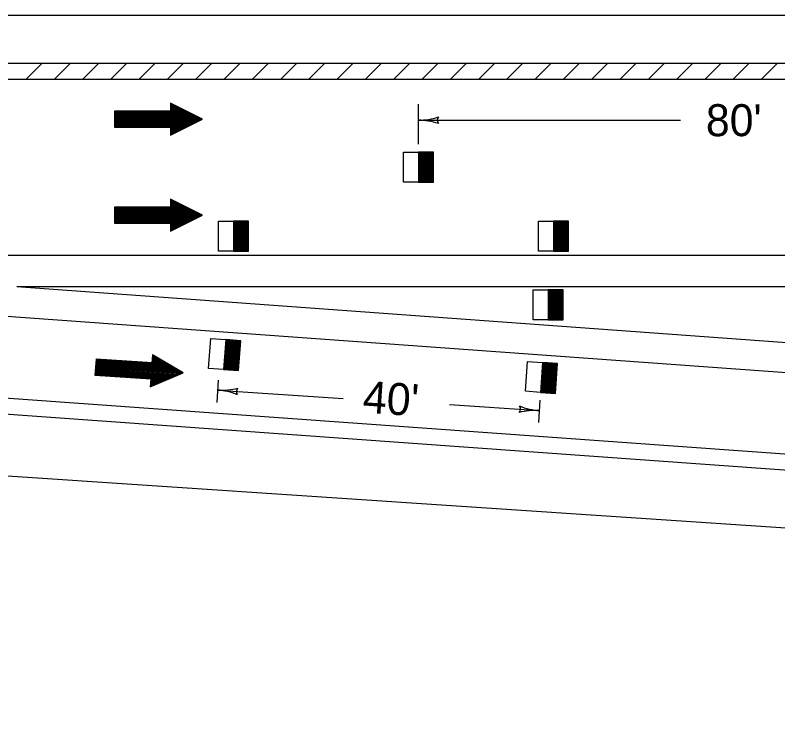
# Model space of a CAD drawing. Extents: x 1007 to 1035.5, y 1000.5 to 1021.5.
# Drawn here: x 1010.731 to 1015.496, y 1011.924 to 1016.416 of the extents above; entities that cross this region are included whole.
import ezdxf

# ---------------------------------------------------------------- set-up
doc = ezdxf.new("R2010")
doc.units = 0
doc.layers.add('Level 1', color=7, linetype='Continuous')

msp = doc.modelspace()

# ---------------------------------------------------------------- linework, layer by layer
at = {"layer": 'Level 1'}
for p, q in [((1007.5, 1016.416), (1035, 1016.416)), ((1010.7986, 1016.016), (1010.8986, 1016.116)), ((1010.9753, 1016.016), (1011.0753, 1016.116)), ((1011.1521, 1016.016), (1011.2521, 1016.116)), ((1011.3289, 1016.016), (1011.4289, 1016.116)), ((1011.5057, 1016.016), (1011.6057, 1016.116)), ((1011.6824, 1016.016), (1011.7824, 1016.116)), ((1011.8593, 1016.016), (1011.9593, 1016.116)), ((1012.036, 1016.016), (1012.136, 1016.116)), ((1012.2128, 1016.016), (1012.3128, 1016.116)), ((1012.3896, 1016.016), (1012.4896, 1016.116)), ((1012.5663, 1016.016), (1012.6663, 1016.116)), ((1012.7431, 1016.016), (1012.8431, 1016.116)), ((1012.9199, 1016.016), (1013.0199, 1016.116)), ((1013.0967, 1016.016), (1013.1967, 1016.116)), ((1013.2734, 1016.016), (1013.3734, 1016.116)), ((1013.4503, 1016.016), (1013.5503, 1016.116)), ((1013.627, 1016.016), (1013.727, 1016.116)), ((1013.8038, 1016.016), (1013.9038, 1016.116)), ((1013.9806, 1016.016), (1014.0806, 1016.116)), ((1014.1573, 1016.016), (1014.2573, 1016.116)), ((1014.3341, 1016.016), (1014.4341, 1016.116)), ((1014.5109, 1016.016), (1014.6109, 1016.116)), ((1014.6877, 1016.016), (1014.7877, 1016.116)), ((1014.8644, 1016.016), (1014.9644, 1016.116)), ((1015.0413, 1016.016), (1015.1413, 1016.116)), ((1015.218, 1016.016), (1015.318, 1016.116)), ((1015.3948, 1016.016), (1015.4948, 1016.116)), ((1013.25, 1015.7598), (1014.8889, 1015.7598)), ((1013.1563, 1015.3723), (1013.1563, 1015.5598)), ((1013.1563, 1015.5598), (1013.25, 1015.5598)), ((1013.3438, 1015.5598), (1013.25, 1015.5598)), ((1013.25, 1015.5598), (1013.25, 1015.3723)), ((1013.255, 1015.5598), (1013.255, 1015.3723)), ((1013.26, 1015.5598), (1013.26, 1015.3723)), ((1013.265, 1015.5598), (1013.265, 1015.3723)), ((1013.27, 1015.5598), (1013.27, 1015.3723)), ((1013.275, 1015.5598), (1013.275, 1015.3723)), ((1013.28, 1015.5598), (1013.28, 1015.3723)), ((1013.285, 1015.5598), (1013.285, 1015.3723)), ((1013.29, 1015.5598), (1013.29, 1015.3723)), ((1013.295, 1015.5598), (1013.295, 1015.3723)), ((1013.3, 1015.5598), (1013.3, 1015.3723)), ((1013.305, 1015.5598), (1013.305, 1015.3723)), ((1013.31, 1015.5598), (1013.31, 1015.3723)), ((1013.315, 1015.5598), (1013.315, 1015.3723)), ((1013.32, 1015.5598), (1013.32, 1015.3723)), ((1013.325, 1015.5598), (1013.325, 1015.3723)), ((1013.33, 1015.5598), (1013.33, 1015.3723)), ((1013.335, 1015.5598), (1013.335, 1015.3723)), ((1013.34, 1015.5598), (1013.34, 1015.3723)), ((1013.3438, 1015.3723), (1013.3438, 1015.5598)), ((1013.25, 1015.3723), (1013.1563, 1015.3723)), ((1013.25, 1015.3723), (1013.3438, 1015.3723)), ((1012, 1014.941), (1012, 1015.1285)), ((1012, 1015.1285), (1012.0938, 1015.1285)), ((1012.1875, 1015.1285), (1012.0938, 1015.1285)), ((1012.0938, 1015.1285), (1012.0938, 1014.941)), ((1012.0988, 1015.1285), (1012.0988, 1014.941)), ((1012.1038, 1015.1285), (1012.1038, 1014.941)), ((1012.1088, 1015.1285), (1012.1088, 1014.941)), ((1012.1138, 1015.1285), (1012.1138, 1014.941)), ((1012.1188, 1015.1285), (1012.1188, 1014.941)), ((1012.1238, 1015.1285), (1012.1238, 1014.941)), ((1012.1288, 1015.1285), (1012.1288, 1014.941)), ((1012.1338, 1015.1285), (1012.1338, 1014.941)), ((1012.1388, 1015.1285), (1012.1388, 1014.941)), ((1012.1438, 1015.1285), (1012.1438, 1014.941)), ((1012.1488, 1015.1285), (1012.1488, 1014.941)), ((1012.1538, 1015.1285), (1012.1538, 1014.941)), ((1012.1588, 1015.1285), (1012.1588, 1014.941)), ((1012.1638, 1015.1285), (1012.1638, 1014.941)), ((1012.1688, 1015.1285), (1012.1688, 1014.941)), ((1012.1738, 1015.1285), (1012.1738, 1014.941)), ((1012.1788, 1015.1285), (1012.1788, 1014.941)), ((1012.1838, 1015.1285), (1012.1838, 1014.941)), ((1012.1875, 1014.941), (1012.1875, 1015.1285)), ((1014, 1014.941), (1014, 1015.1285)), ((1014, 1015.1285), (1014.0938, 1015.1285)), ((1014.1875, 1015.1285), (1014.0938, 1015.1285)), ((1014.0938, 1015.1285), (1014.0938, 1014.941)), ((1014.0988, 1015.1285), (1014.0988, 1014.941)), ((1014.1038, 1015.1285), (1014.1038, 1014.941)), ((1014.1088, 1015.1285), (1014.1088, 1014.941)), ((1014.1138, 1015.1285), (1014.1138, 1014.941)), ((1014.1188, 1015.1285), (1014.1188, 1014.941)), ((1014.1238, 1015.1285), (1014.1238, 1014.941)), ((1014.1288, 1015.1285), (1014.1288, 1014.941)), ((1014.1338, 1015.1285), (1014.1338, 1014.941)), ((1014.1388, 1015.1285), (1014.1388, 1014.941)), ((1014.1438, 1015.1285), (1014.1438, 1014.941)), ((1014.1488, 1015.1285), (1014.1488, 1014.941)), ((1014.1538, 1015.1285), (1014.1538, 1014.941)), ((1014.1588, 1015.1285), (1014.1588, 1014.941)), ((1014.1638, 1015.1285), (1014.1638, 1014.941)), ((1014.1688, 1015.1285), (1014.1688, 1014.941)), ((1014.1738, 1015.1285), (1014.1738, 1014.941)), ((1014.1788, 1015.1285), (1014.1788, 1014.941)), ((1014.1838, 1015.1285), (1014.1838, 1014.941)), ((1014.1875, 1014.941), (1014.1875, 1015.1285)), ((1012.0938, 1014.941), (1012, 1014.941)), ((1012.0938, 1014.941), (1012.1875, 1014.941)), ((1014.0938, 1014.941), (1014, 1014.941)), ((1014.0938, 1014.941), (1014.1875, 1014.941)), ((1008, 1014.916), (1027.6513, 1014.916)), ((1027.6541, 1013.3054), (1007.9998, 1014.7263)), ((1027.6513, 1014.723), (1010.7396, 1014.7172)), ((1027.6582, 1013.4894), (1010.7396, 1014.7172)), ((1013.9669, 1014.5127), (1013.9669, 1014.7002)), ((1013.9669, 1014.7002), (1014.0607, 1014.7002)), ((1014.1544, 1014.7002), (1014.0607, 1014.7002)), ((1014.0607, 1014.7002), (1014.0607, 1014.5127)), ((1014.0657, 1014.7002), (1014.0657, 1014.5127)), ((1014.0707, 1014.7002), (1014.0707, 1014.5127)), ((1014.0757, 1014.7002), (1014.0757, 1014.5127)), ((1014.0807, 1014.7002), (1014.0807, 1014.5127)), ((1014.0857, 1014.7002), (1014.0857, 1014.5127)), ((1014.0907, 1014.7002), (1014.0907, 1014.5127)), ((1014.0957, 1014.7002), (1014.0957, 1014.5127)), ((1014.1007, 1014.7002), (1014.1007, 1014.5127)), ((1014.1057, 1014.7002), (1014.1057, 1014.5127)), ((1014.1107, 1014.7002), (1014.1107, 1014.5127)), ((1014.1157, 1014.7002), (1014.1157, 1014.5127)), ((1014.1207, 1014.7002), (1014.1207, 1014.5127)), ((1014.1257, 1014.7002), (1014.1257, 1014.5127)), ((1014.1307, 1014.7002), (1014.1307, 1014.5127)), ((1014.1357, 1014.7002), (1014.1357, 1014.5127)), ((1014.1407, 1014.7002), (1014.1407, 1014.5127)), ((1014.1457, 1014.7002), (1014.1457, 1014.5127)), ((1014.1507, 1014.7002), (1014.1507, 1014.5127)), ((1014.1544, 1014.5127), (1014.1544, 1014.7002)), ((1014.0607, 1014.5127), (1013.9669, 1014.5127)), ((1014.0607, 1014.5127), (1014.1544, 1014.5127)), ((1011.9393, 1014.2079), (1011.9528, 1014.3949)), ((1011.9528, 1014.3949), (1012.0463, 1014.3882)), ((1012.0463, 1014.3882), (1012.0328, 1014.2012)), ((1012.0513, 1014.3878), (1012.0378, 1014.2008)), ((1012.0563, 1014.3874), (1012.0428, 1014.2004)), ((1012.1398, 1014.3814), (1012.0463, 1014.3882)), ((1012.0613, 1014.3871), (1012.0478, 1014.2001)), ((1012.0663, 1014.3868), (1012.0528, 1014.1998)), ((1012.0713, 1014.3863), (1012.0578, 1014.1993)), ((1012.0763, 1014.386), (1012.0628, 1014.199)), ((1012.0813, 1014.3857), (1012.0678, 1014.1987)), ((1012.0863, 1014.3853), (1012.0728, 1014.1983)), ((1012.0913, 1014.3849), (1012.0778, 1014.1979)), ((1012.0963, 1014.3846), (1012.0828, 1014.1976)), ((1012.1013, 1014.3842), (1012.0877, 1014.1972)), ((1012.1062, 1014.3838), (1012.0927, 1014.1968)), ((1012.1112, 1014.3835), (1012.0977, 1014.1965)), ((1012.1162, 1014.3831), (1012.1027, 1014.1961)), ((1012.1212, 1014.3828), (1012.1077, 1014.1958)), ((1012.1262, 1014.3824), (1012.1127, 1014.1954)), ((1012.1312, 1014.382), (1012.1176, 1014.195)), ((1012.1362, 1014.3817), (1012.1226, 1014.1947)), ((1012.1263, 1014.1944), (1012.1398, 1014.3814)), ((1013.9193, 1014.0648), (1013.9328, 1014.2518)), ((1013.9328, 1014.2518), (1014.0263, 1014.245)), ((1014.0263, 1014.245), (1014.0128, 1014.058)), ((1014.0313, 1014.2447), (1014.0178, 1014.0577)), ((1014.0363, 1014.2443), (1014.0228, 1014.0573)), ((1014.1198, 1014.2383), (1014.0263, 1014.245)), ((1014.0413, 1014.2439), (1014.0278, 1014.0569)), ((1014.0463, 1014.2436), (1014.0328, 1014.0566)), ((1014.0513, 1014.2432), (1014.0378, 1014.0562)), ((1014.0563, 1014.2428), (1014.0428, 1014.0558)), ((1014.0613, 1014.2425), (1014.0478, 1014.0555)), ((1014.0663, 1014.2421), (1014.0528, 1014.0551)), ((1014.0713, 1014.2418), (1014.0578, 1014.0548)), ((1014.0763, 1014.2414), (1014.0628, 1014.0544)), ((1014.0813, 1014.241), (1014.0677, 1014.054)), ((1014.0862, 1014.2407), (1014.0727, 1014.0537)), ((1014.0912, 1014.2403), (1014.0777, 1014.0533)), ((1014.0962, 1014.2399), (1014.0827, 1014.0529)), ((1014.1012, 1014.2396), (1014.0877, 1014.0526)), ((1014.1062, 1014.2393), (1014.0927, 1014.0523)), ((1014.1112, 1014.2388), (1014.0976, 1014.0518)), ((1014.1162, 1014.2385), (1014.1026, 1014.0515)), ((1014.1063, 1014.0513), (1014.1198, 1014.2383)), ((1012.0328, 1014.2012), (1011.9393, 1014.2079)), ((1012.0328, 1014.2012), (1012.1263, 1014.1944)), ((1011.9998, 1014.1348), (1011.9905, 1013.9944)), ((1011.9957, 1014.0726), (1012.7803, 1014.0204)), ((1014.0128, 1014.058), (1013.9193, 1014.0648)), ((1014.0128, 1014.058), (1014.1063, 1014.0513)), ((1013.4446, 1013.9818), (1014.0054, 1013.9443)), ((1014.0097, 1014.0088), (1014.0004, 1013.8697)), ((1007.5, 1013.748), (1034.8651, 1011.9238))]:
    msp.add_line(p, q, dxfattribs=at)
for points in [[(1007.5, 1016.116), (1035, 1016.116)], [(1007.5, 1016.016), (1035, 1016.016)], [(1011.7002, 1015.8656), (1011.7, 1015.8656)], [(1011.7102, 1015.8606), (1011.7, 1015.8606)], [(1011.7202, 1015.8556), (1011.7, 1015.8556)], [(1011.7303, 1015.8506), (1011.7, 1015.8506)], [(1011.7403, 1015.8456), (1011.7, 1015.8456)], [(1011.7503, 1015.8406), (1011.7, 1015.8406)], [(1011.7603, 1015.8356), (1011.7, 1015.8356)], [(1011.7704, 1015.8306), (1011.7, 1015.8306)], [(1013.25, 1015.6098), (1013.25, 1015.8598)], [(1011.8005, 1015.8156), (1011.35, 1015.8156)], [(1011.8055, 1015.8131), (1011.35, 1015.8131)], [(1011.8156, 1015.8081), (1011.35, 1015.8081)], [(1011.8256, 1015.8031), (1011.35, 1015.8031)], [(1011.8357, 1015.7981), (1011.35, 1015.7981)], [(1011.8457, 1015.7931), (1011.35, 1015.7931)], [(1011.8558, 1015.7881), (1011.35, 1015.7881)], [(1011.8658, 1015.7831), (1011.35, 1015.7831)], [(1011.7804, 1015.8256), (1011.7, 1015.8256)], [(1011.7905, 1015.8206), (1011.7, 1015.8206)], [(1011.8758, 1015.7781), (1011.35, 1015.7781)], [(1011.8858, 1015.7731), (1011.35, 1015.7731)], [(1011.8858, 1015.7731), (1011.35, 1015.7731)], [(1011.8958, 1015.7681), (1011.35, 1015.7681)], [(1011.8942, 1015.7631), (1011.35, 1015.7631)], [(1011.8842, 1015.7581), (1011.35, 1015.7581)], [(1011.8743, 1015.7531), (1011.35, 1015.7531)], [(1011.8643, 1015.7481), (1011.35, 1015.7481)], [(1011.8543, 1015.7431), (1011.35, 1015.7431)], [(1011.8443, 1015.7381), (1011.35, 1015.7381)], [(1011.8343, 1015.7331), (1011.35, 1015.7331)], [(1011.8244, 1015.7281), (1011.35, 1015.7281)], [(1011.8144, 1015.7231), (1011.35, 1015.7231)], [(1011.8045, 1015.7181), (1011.35, 1015.7181)], [(1011.7945, 1015.7131), (1011.7, 1015.7131)], [(1011.7846, 1015.7081), (1011.7, 1015.7081)], [(1011.7846, 1015.7081), (1011.7, 1015.7081)], [(1011.7746, 1015.7031), (1011.7, 1015.7031)], [(1011.7646, 1015.6981), (1011.7, 1015.6981)], [(1011.7547, 1015.6931), (1011.7, 1015.6931)], [(1011.7447, 1015.6881), (1011.7, 1015.6881)], [(1011.7348, 1015.6831), (1011.7, 1015.6831)], [(1011.7248, 1015.6781), (1011.7, 1015.6781)], [(1011.7148, 1015.6731), (1011.7, 1015.6731)], [(1011.7048, 1015.6681), (1011.7, 1015.6681)], [(1011.7002, 1015.2656), (1011.7, 1015.2656)], [(1011.7102, 1015.2606), (1011.7, 1015.2606)], [(1011.8005, 1015.2156), (1011.35, 1015.2156)], [(1011.8055, 1015.2131), (1011.35, 1015.2131)], [(1011.7202, 1015.2556), (1011.7, 1015.2556)], [(1011.7303, 1015.2506), (1011.7, 1015.2506)], [(1011.7403, 1015.2456), (1011.7, 1015.2456)], [(1011.7503, 1015.2406), (1011.7, 1015.2406)], [(1011.7603, 1015.2356), (1011.7, 1015.2356)], [(1011.7704, 1015.2306), (1011.7, 1015.2306)], [(1011.7804, 1015.2256), (1011.7, 1015.2256)], [(1011.7905, 1015.2206), (1011.7, 1015.2206)], [(1011.8156, 1015.2081), (1011.35, 1015.2081)], [(1011.8256, 1015.2031), (1011.35, 1015.2031)], [(1011.8357, 1015.1981), (1011.35, 1015.1981)], [(1011.8457, 1015.1931), (1011.35, 1015.1931)], [(1011.8558, 1015.1881), (1011.35, 1015.1881)], [(1011.8658, 1015.1831), (1011.35, 1015.1831)], [(1011.8758, 1015.1781), (1011.35, 1015.1781)], [(1011.8858, 1015.1731), (1011.35, 1015.1731)], [(1011.8858, 1015.1731), (1011.35, 1015.1731)], [(1011.8958, 1015.1681), (1011.35, 1015.1681)], [(1011.8942, 1015.1631), (1011.35, 1015.1631)], [(1011.8842, 1015.1581), (1011.35, 1015.1581)], [(1011.8743, 1015.1531), (1011.35, 1015.1531)], [(1011.8643, 1015.1481), (1011.35, 1015.1481)], [(1011.8543, 1015.1431), (1011.35, 1015.1431)], [(1011.8443, 1015.1381), (1011.35, 1015.1381)], [(1011.8343, 1015.1331), (1011.35, 1015.1331)], [(1011.8244, 1015.1281), (1011.35, 1015.1281)], [(1011.8144, 1015.1231), (1011.35, 1015.1231)], [(1011.8045, 1015.1181), (1011.35, 1015.1181)], [(1011.7945, 1015.1131), (1011.7, 1015.1131)], [(1011.7846, 1015.1081), (1011.7, 1015.1081)], [(1011.7846, 1015.1081), (1011.7, 1015.1081)], [(1011.7746, 1015.1031), (1011.7, 1015.1031)], [(1011.7646, 1015.0981), (1011.7, 1015.0981)], [(1011.7547, 1015.0931), (1011.7, 1015.0931)], [(1011.7447, 1015.0881), (1011.7, 1015.0881)], [(1011.7348, 1015.0831), (1011.7, 1015.0831)], [(1011.7248, 1015.0781), (1011.7, 1015.0781)], [(1011.7148, 1015.0731), (1011.7, 1015.0731)], [(1011.7048, 1015.0681), (1011.7, 1015.0681)], [(1011.6995, 1014.2276), (1011.2349, 1014.2586)], [(1011.6898, 1014.2333), (1011.2353, 1014.2635)], [(1011.6849, 1014.2361), (1011.2354, 1014.266)], [(1011.6559, 1014.253), (1011.5857, 1014.2578)], [(1011.6463, 1014.2587), (1011.586, 1014.2628)], [(1011.6365, 1014.2643), (1011.5863, 1014.2677)], [(1011.6268, 1014.27), (1011.5867, 1014.2727)], [(1011.6172, 1014.2757), (1011.587, 1014.2777)], [(1011.6075, 1014.2813), (1011.5873, 1014.2827)], [(1011.5978, 1014.287), (1011.5877, 1014.2877)], [(1011.5881, 1014.2927), (1011.588, 1014.2927)], [(1007.5, 1014.2503), (1027.6093, 1012.8072), (1034.8916, 1012.3216)], [(1011.7748, 1014.1774), (1011.2319, 1014.2137)], [(1011.7769, 1014.1823), (1011.2323, 1014.2187)], [(1011.7673, 1014.188), (1011.2326, 1014.2237)], [(1011.7673, 1014.188), (1011.2326, 1014.2237)], [(1011.7576, 1014.1937), (1011.2329, 1014.2286)], [(1011.7479, 1014.1993), (1011.2333, 1014.2336)], [(1011.7382, 1014.2049), (1011.2336, 1014.2386)], [(1011.7285, 1014.2106), (1011.2339, 1014.2436)], [(1011.7188, 1014.2163), (1011.2343, 1014.2486)], [(1011.7092, 1014.2219), (1011.2346, 1014.2536)], [(1011.6753, 1014.2418), (1011.585, 1014.2478)], [(1011.6656, 1014.2474), (1011.5853, 1014.2528)], [(1011.6824, 1014.1385), (1011.2289, 1014.1688)], [(1011.6927, 1014.1428), (1011.2293, 1014.1738)], [(1011.703, 1014.1472), (1011.2296, 1014.1788)], [(1011.7133, 1014.1515), (1011.2299, 1014.1838)], [(1011.7235, 1014.1558), (1011.2303, 1014.1887)], [(1011.7338, 1014.1602), (1011.2306, 1014.1937)], [(1011.7441, 1014.1645), (1011.2309, 1014.1987)], [(1011.7543, 1014.1688), (1011.2313, 1014.2037)], [(1011.7646, 1014.1732), (1011.2316, 1014.2087)], [(1007.5, 1014.1501), (1027.6023, 1012.7074), (1034.8849, 1012.2218)], [(1011.6208, 1014.1126), (1011.5762, 1014.1155)], [(1011.6311, 1014.1169), (1011.5765, 1014.1205)], [(1011.6413, 1014.1213), (1011.5768, 1014.1255)], [(1011.6516, 1014.1255), (1011.5772, 1014.1305)], [(1011.6618, 1014.1298), (1011.5775, 1014.1355)], [(1011.6618, 1014.1298), (1011.5775, 1014.1355)], [(1011.6722, 1014.1342), (1011.5778, 1014.1405)], [(1011.5797, 1014.0953), (1011.5748, 1014.0956)], [(1011.5899, 1014.0996), (1011.5752, 1014.1006)], [(1011.6003, 1014.1039), (1011.5755, 1014.1056)], [(1011.6105, 1014.1083), (1011.5758, 1014.1106)]]:
    msp.add_lwpolyline(points, dxfattribs=at)
for points in [[(1011.9, 1015.766), (1011.7, 1015.8657), (1011.7, 1015.8157), (1011.35, 1015.8157), (1011.35, 1015.7156), (1011.7, 1015.7156), (1011.7, 1015.6656)], [(1011.9, 1015.166), (1011.7, 1015.2657), (1011.7, 1015.2157), (1011.35, 1015.2157), (1011.35, 1015.1156), (1011.7, 1015.1156), (1011.7, 1015.0656)], [(1011.7809, 1014.18), (1011.588, 1014.2928), (1011.5847, 1014.2428), (1011.2354, 1014.2661), (1011.2288, 1014.1663), (1011.578, 1014.143), (1011.5747, 1014.0932)]]:
    msp.add_lwpolyline(points, close=True, dxfattribs=at)
for centre, radius, start, end in [((1013.25, 1016.1504), 0.3906, 269.9878, 270), ((1013.25, 1016.1504), 0.3906, 270, 288.6688), ((1013.25, 1015.3691), 0.3906, 71.3472, 89.9939), ((1013.3985, 1015.7597), 0.0312, 138.7746, 220.8913), ((1012.0216, 1014.4623), 0.3906, 266.1863, 266.1985), ((1012.0216, 1014.4623), 0.3906, 266.1985, 284.8673), ((1011.9698, 1013.6828), 0.3906, 67.5457, 86.1924), ((1012.1439, 1014.0627), 0.0312, 134.9731, 217.0898), ((1013.8572, 1013.9543), 0.0312, 314.9561, 37.0728), ((1014.0314, 1014.3341), 0.3906, 247.5287, 266.1754), ((1013.9794, 1013.5546), 0.3906, 86.1815, 104.8503), ((1013.9794, 1013.5546), 0.3906, 86.1693, 86.1815)]:
    msp.add_arc(centre, radius, start, end, dxfattribs=at)

# ---------------------------------------------------------------- texts
msp.add_text("80'", height=0.2, dxfattribs=at).set_placement((1015.0468, 1015.6598))
msp.add_text("40'", height=0.2, rotation=356.1848, dxfattribs=at).set_placement((1012.8982, 1013.9314))

doc.saveas('drawing.dxf')
